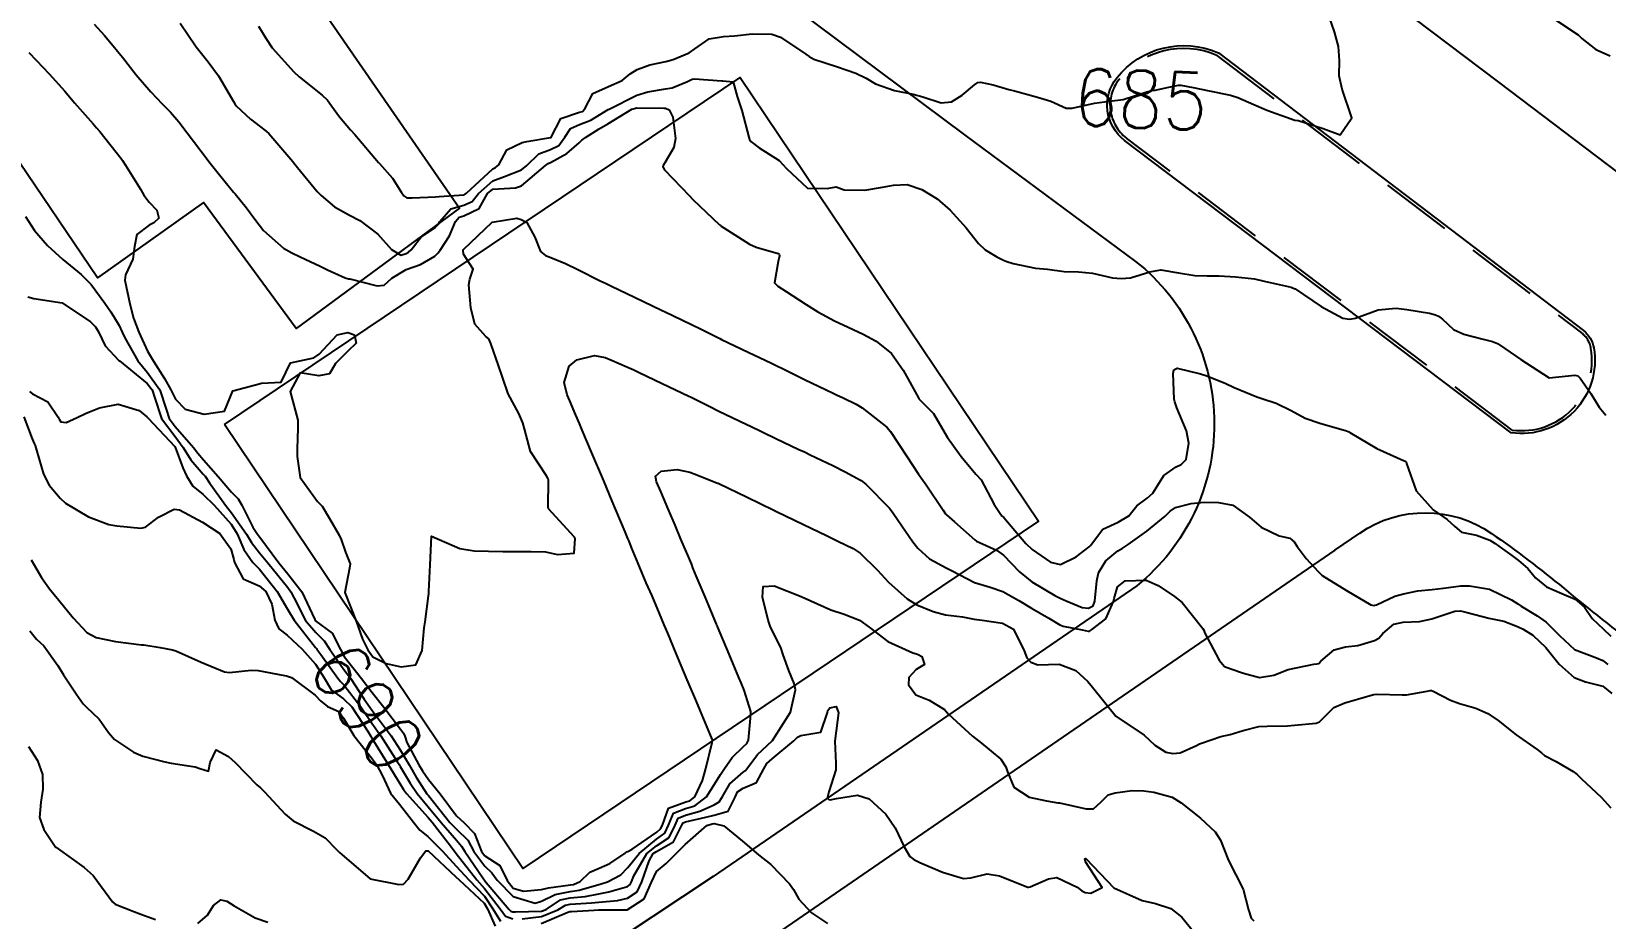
# Model space of a CAD drawing. Header units: metres. Extents: x 298520 to 308411, y 7433745 to 7450750.
# Drawn here: x 300823.2 to 300933.3, y 7443950.3 to 7444012.3 of the extents above; entities that cross this region are included whole.
import ezdxf
from ezdxf.enums import TextEntityAlignment as Align

# ---------------------------------------------------------------- set-up
doc = ezdxf.new("R2010")
doc.units = ezdxf.units.M
doc.header["$LTSCALE"] = 10
doc.linetypes.add('DASHED', pattern=[0.75, 0.5, -0.25])
for name, color, linetype in [('Canteiro', 45, 'DASHED'), ('Cotas', 45, 'Continuous'), ('Curvas de Nivel 1m', 11, 'Continuous'), ('Curvas de Nivel 5m', 15, 'Continuous'), ('Edificações', 30, 'Continuous'), ('Vias Primárias', 230, 'Continuous')]:
    doc.layers.add(name, color=color, linetype=linetype)
doc.styles.add('Style-STANDARD', font='STANDARD.shx')

msp = doc.modelspace()

# ---------------------------------------------------------------- linework, layer by layer
at = {"layer": 'Canteiro'}
msp.add_lwpolyline([(300906.11, 7444010.67), (300931.61, 7443991.27, -0.189796), (300932.27, 7443990.18, -0.506325), (300926.77, 7443984.48), (300899.8, 7444004.89, -0.421536), (300899.28, 7444008.98, -0.34027)], format="xyb", close=True, dxfattribs=at)
at = {"layer": 'Curvas de Nivel 1m', "flags": 128}
for points, elevation in [([(300827.63, 7444012.86), (300828.35, 7444012.07), (300828.95, 7444011.33), (300829.25, 7444010.97), (300829.61, 7444010.54), (300830.56, 7444009.31), (300831.58, 7444008.12), (300832.39, 7444007.29), (300832.97, 7444006.69), (300833.55, 7444006.02), (300834.14, 7444005.26), (300835.52, 7444003.41), (300835.64, 7444003.25), (300836.3, 7444002.44), (300837.28, 7444001.23), (300837.37, 7444001.11), (300837.49, 7444000.98), (300838.28, 7444000.02), (300838.86, 7443999.21), (300839.46, 7443998.42), (300840.86, 7443997.19), (300841.44, 7443996.86), (300842.03, 7443996.58), (300843.43, 7443995.93), (300843.95, 7443995.68), (300845.17, 7443995.13), (300845.42, 7443995.06), (300845.51, 7443995.05), (300847.41, 7443994.56), (300847.91, 7443994.61), (300848.43, 7443995.09), (300849.43, 7443995.7), (300850.45, 7443996.06), (300851.44, 7443996.63), (300851.66, 7443996.84), (300851.82, 7443997.06), (300852.46, 7443998.05), (300852.9, 7443999.05), (300853.15, 7443999.36), (300853.47, 7443999.46), (300854.54, 7443999.96), (300855.13, 7444001.02), (300855.5, 7444001.31), (300857.08, 7444001.42), (300857.5, 7444001.54), (300859.17, 7444002.97), (300859.36, 7444003.11), (300859.52, 7444003.19), (300860.67, 7444003.8), (300861.54, 7444004.56), (300861.73, 7444004.75), (300861.97, 7444004.94), (300862.93, 7444005.54), (300863.55, 7444005.89), (300865.21, 7444006.9), (300865.56, 7444007.01), (300867.45, 7444006.99), (300867.56, 7444006.98), (300867.82, 7444006.87), (300868.08, 7444006.34), (300868.26, 7444004.86), (300868.16, 7444004.23), (300867.52, 7444003.15), (300867.41, 7444002.98), (300867.39, 7444002.87), (300867.51, 7444002.66), (300869.24, 7444000.85), (300869.49, 7444000.6), (300871.35, 7443998.82), (300871.41, 7443998.77), (300871.46, 7443998.73), (300871.66, 7443998.62), (300873.45, 7443997.47), (300873.91, 7443997.26), (300875.44, 7443996.81), (300875.51, 7443996.77), (300875.55, 7443996.66), (300875.44, 7443996.26), (300875.19, 7443994.77), (300875.42, 7443994.53), (300876.01, 7443994.16), (300877.4, 7443993.26), (300878.21, 7443992.74), (300879.39, 7443992.12), (300880.34, 7443991.67), (300881.38, 7443991.17), (300882.3, 7443990.69), (300883.36, 7443989.84), (300884.19, 7443988.67), (300885.25, 7443986.73), (300885.29, 7443986.66), (300885.32, 7443986.62), (300886.3, 7443985.63), (300886.89, 7443984.64), (300887.29, 7443983.95), (300888.25, 7443982.62), (300889.26, 7443981.4), (300889.64, 7443980.99), (300889.86, 7443980.6), (300890.55, 7443979.27), (300891.01, 7443978.58), (300891.11, 7443978.47), (300891.22, 7443978.36), (300892.77, 7443976.56), (300893.2, 7443976.13), (300894.49, 7443975.25), (300895.19, 7443975.09), (300896.29, 7443975.62), (300897.2, 7443976.31), (300897.29, 7443976.42), (300897.35, 7443976.51), (300898.15, 7443977.56), (300899.22, 7443978.03), (300899.96, 7443978.48), (300900.53, 7443979.18), (300901.24, 7443979.72), (300901.63, 7443980.07), (300901.88, 7443980.45), (300902.4, 7443981.31), (300903.27, 7443981.9), (300903.63, 7443982.08), (300903.98, 7443982.43), (300904.16, 7443983.56), (300903.99, 7443984.43), (300903.32, 7443986.04), (300903.17, 7443986.44), (300903.13, 7443986.63), (300903.06, 7443988.44), (300903.11, 7443988.68), (300903.35, 7443988.81), (300904.98, 7443988.42), (300905.34, 7443988.3), (300906.7, 7443987.76), (300907.33, 7443987.45), (300908.91, 7443986.79), (300909.33, 7443986.66), (300910.26, 7443986.36), (300911.32, 7443985.84), (300912.29, 7443985.31), (300913.31, 7443984.97), (300915.17, 7443984.43), (300915.3, 7443984.38), (300915.35, 7443984.35), (300915.42, 7443984.3), (300917.29, 7443983.19), (300919.17, 7443982.35), (300919.27, 7443982.31), (300919.35, 7443982.25), (300919.38, 7443982.14), (300920.06, 7443980.24), (300921.23, 7443978.91), (300922.21, 7443978.22), (300922.75, 7443977.73), (300923.21, 7443977.34), (300924.27, 7443977.13), (300925.21, 7443976.79), (300925.57, 7443976.54), (300926.08, 7443976.17), (300926.75, 7443975.71), (300927.2, 7443975.37), (300927.85, 7443974.81), (300928.4, 7443974.14), (300929.17, 7443973.52), (300930.23, 7443973.06), (300931.16, 7443972.66), (300931.81, 7443972.1), (300932.36, 7443971.3), (300933.14, 7443970.55), (300933.67, 7443970.07)], 687), ([(300833.63, 7444012.93), (300834.75, 7444011.26), (300835.6, 7444010.21), (300836.32, 7444009.24), (300837.36, 7444007.44), (300837.48, 7444007.23), (300837.56, 7444007.14), (300838.56, 7444006.22), (300839.55, 7444005.45), (300839.83, 7444005.2), (300841.51, 7444003.25), (300841.57, 7444003.18), (300841.85, 7444002.84), (300843.22, 7444001.16), (300843.49, 7444000.87), (300844.43, 7444000.09), (300845.48, 7443999.49), (300846.19, 7443999.12), (300847.46, 7443998.17), (300848.41, 7443997.1), (300849.07, 7443996.71), (300849.44, 7443996.83), (300849.61, 7443996.91), (300849.79, 7443997.08), (300850.51, 7443998.02), (300851.47, 7443998.64), (300851.68, 7443998.85), (300851.79, 7443999.06), (300852.57, 7443999.95), (300853.48, 7444000.21), (300854.06, 7444000.46), (300854.49, 7444001.02), (300855.5, 7444001.9), (300856.31, 7444002.2), (300857.51, 7444002.67), (300857.87, 7444002.98), (300858.71, 7444003.78), (300859.53, 7444004.1), (300860.11, 7444004.38), (300860.54, 7444004.95), (300860.94, 7444005.56), (300861.55, 7444005.84), (300862.34, 7444006.15), (300863.56, 7444006.88), (300863.63, 7444006.92), (300865.57, 7444007.89), (300866.34, 7444008.12), (300867.58, 7444008.32), (300868.04, 7444008.41), (300869.1, 7444008.85), (300869.43, 7444009), (300869.59, 7444009.02), (300871.51, 7444008.89), (300871.58, 7444008.89), (300872.29, 7444008.81), (300872.59, 7444007.8), (300872.91, 7444006.81), (300873.4, 7444004.95), (300873.45, 7444004.8), (300873.54, 7444004.66), (300874.12, 7444004.21), (300875.52, 7444003.32), (300876.04, 7444002.76), (300877.5, 7444001.38), (300878.87, 7444001.36), (300879.5, 7444001.48), (300880.06, 7444001.28), (300881.5, 7444001.24), (300882.74, 7444001.45), (300883.5, 7444001.59), (300884.47, 7444001.64), (300885.5, 7444001.3), (300886.57, 7444000.64), (300887.48, 7443999.86), (300888.58, 7443998.62), (300889.45, 7443997.53), (300889.92, 7443997.08), (300890.73, 7443996.59), (300891.21, 7443996.35), (300891.44, 7443996.27), (300891.88, 7443996.13), (300893.44, 7443995.8), (300894.27, 7443995.72), (300895.43, 7443995.57), (300896.45, 7443995.54), (300897.43, 7443995.44), (300898.81, 7443995.11), (300899.43, 7443995.08), (300900.07, 7443995.12), (300901.43, 7443995.55), (300902.21, 7443995.68), (300903.43, 7443995.48), (300904.58, 7443995.28), (300905.43, 7443995.26), (300906.28, 7443995.26), (300907.43, 7443995.2), (300908.75, 7443995.05), (300909.42, 7443994.89), (300911.3, 7443994.46), (300911.41, 7443994.43), (300911.59, 7443994.34), (300913.4, 7443993.12), (300914.93, 7443992.3), (300915.39, 7443992.23), (300915.8, 7443992.29), (300917.4, 7443992.89), (300918.66, 7443993), (300919.4, 7443992.91), (300920.98, 7443992.65), (300921.4, 7443992.54), (300921.61, 7443992.44), (300921.88, 7443992.22), (300922.67, 7443991.5), (300923.38, 7443991.17), (300924.73, 7443990.83), (300925.38, 7443990.68), (300925.73, 7443990.53), (300926.26, 7443990.17), (300927.36, 7443989.42), (300929.34, 7443988.13), (300931.14, 7443988.32), (300931.35, 7443988.27), (300931.52, 7443988.11), (300932.26, 7443987.03), (300932.84, 7443986.09), (300933.31, 7443985.53)], 686), ([(300823.07, 7444010.86), (300823.6, 7444010.32), (300824.49, 7444009.38), (300825.57, 7444008.16), (300826.26, 7444007.36), (300827.55, 7444005.89), (300827.8, 7444005.6), (300828.02, 7444005.34), (300829.52, 7444003.47), (300829.62, 7444003.32), (300829.82, 7444003), (300830.86, 7444001.31), (300831.09, 7444000.9), (300831.48, 7444000.4), (300832.02, 7443999.84), (300832.14, 7443999.29), (300831.8, 7443998.96), (300831.47, 7443998.81), (300830.62, 7443998.14), (300830.45, 7443997.31), (300830.32, 7443996.42), (300829.82, 7443995.32), (300829.78, 7443994.95), (300830.12, 7443993.31), (300830.38, 7443992.31), (300830.74, 7443991.31), (300831.36, 7443989.99), (300831.77, 7443989.3), (300832.55, 7443988.08), (300832.98, 7443987.28), (300833.32, 7443986.63), (300833.98, 7443985.94), (300835.31, 7443985.59), (300836.73, 7443985.81), (300837.32, 7443987.23), (300838.91, 7443987.63), (300839.33, 7443987.75), (300840.69, 7443987.83), (300841.35, 7443989.18), (300842.99, 7443989.53), (300843.36, 7443989.78), (300844.62, 7443991.14), (300845.37, 7443991.29), (300845.82, 7443991.13), (300845.94, 7443990.55), (300845.36, 7443989.99), (300844.51, 7443989.14), (300844.08, 7443988.41), (300843.34, 7443988.26), (300842.04, 7443988.47), (300841.32, 7443987.18), (300841.86, 7443985.17), (300841.87, 7443984.6), (300841.81, 7443983.17), (300841.81, 7443982.63), (300842.04, 7443981.17), (300843.24, 7443979.48), (300843.41, 7443979.33), (300843.56, 7443979.16), (300844.07, 7443978.3), (300844.76, 7443977.14), (300844.89, 7443976.83), (300845.19, 7443975.94), (300845.52, 7443975.13), (300845.49, 7443974.82), (300845.15, 7443973.13), (300845.94, 7443971.12), (300846.39, 7443969.85), (300846.76, 7443969.11), (300847.11, 7443968.62), (300848.05, 7443968.15), (300849.1, 7443967.93), (300850.11, 7443968.07), (300850.55, 7443969.07), (300850.71, 7443970.65), (300850.77, 7443971.07), (300850.99, 7443972.9), (300851.02, 7443973.06), (300851.03, 7443973.19), (300851.12, 7443975.06), (300851.2, 7443977.06), (300853.19, 7443976.21), (300854.19, 7443976.03), (300855.19, 7443976.01), (300856.19, 7443976), (300857.19, 7443975.99), (300858.19, 7443975.98), (300859.19, 7443975.97), (300860.02, 7443975.79), (300861.19, 7443975.88), (300861.25, 7443976.89), (300861.24, 7443976.94), (300861.2, 7443977), (300859.39, 7443978.97), (300859.36, 7443979.09), (300859.39, 7443980.97), (300859.37, 7443981.08), (300859.26, 7443981.29), (300858.13, 7443982.98), (300857.72, 7443984.56), (300857.6, 7443984.99), (300857.31, 7443985.63), (300856.57, 7443987), (300856.18, 7443988.17), (300855.9, 7443989), (300855.37, 7443990.53), (300855.22, 7443990.86), (300855.02, 7443991.02), (300854.24, 7443991.89), (300853.96, 7443993.03), (300853.83, 7443994.62), (300853.9, 7443995.03), (300854.13, 7443995.73), (300853.44, 7443996.78), (300853.42, 7443997.04), (300853.42, 7443997.06), (300853.44, 7443997.1), (300855.46, 7443999.01), (300857.18, 7443999.28), (300857.47, 7443999.2), (300857.87, 7443998.98), (300858.44, 7443997.96), (300858.82, 7443996.97), (300859.17, 7443996.69), (300859.44, 7443996.59), (300860.59, 7443996.11), (300861.43, 7443995.7), (300863.01, 7443994.92), (300863.42, 7443994.72), (300863.79, 7443994.54), (300865.41, 7443993.76), (300867.28, 7443992.87), (300867.39, 7443992.82), (300867.49, 7443992.77), (300869.38, 7443991.86), (300870.06, 7443991.52), (300871.37, 7443990.87), (300871.48, 7443990.82), (300873.36, 7443989.93), (300874.97, 7443989.15), (300875.35, 7443988.97), (300875.76, 7443988.77), (300877.34, 7443988), (300878.75, 7443987.31), (300879.33, 7443987.03), (300879.53, 7443986.94), (300879.99, 7443986.72), (300880.9, 7443986.29), (300881.32, 7443986.03), (300883.04, 7443984.68), (300883.3, 7443984.38), (300884.41, 7443982.67), (300885.26, 7443981.4), (300885.57, 7443980.97), (300885.8, 7443980.65), (300886.99, 7443978.87), (300887.15, 7443978.63), (300887.18, 7443978.59), (300887.22, 7443978.55), (300887.78, 7443978.06), (300889.2, 7443976.8), (300889.31, 7443976.72), (300889.52, 7443976.61), (300890.7, 7443976.09), (300891.19, 7443975.74), (300892.33, 7443974.57), (300893.17, 7443973.86), (300894.79, 7443972.91), (300895.16, 7443972.73), (300895.59, 7443972.53), (300896.71, 7443972.08), (300897.15, 7443972.03), (300897.47, 7443972.19), (300897.59, 7443972.51), (300897.73, 7443973.95), (300897.85, 7443974.5), (300898.35, 7443975.34), (300899.2, 7443976.03), (300899.49, 7443976.19), (300899.91, 7443976.48), (300901.21, 7443977.41), (300902.5, 7443978.45), (300902.86, 7443978.81), (300903.23, 7443979.07), (300904.33, 7443979.34), (300905.24, 7443979.43), (300906.23, 7443979.42), (300907.24, 7443979.24), (300908.41, 7443978.38), (300909.22, 7443977.69), (300910.48, 7443977.09), (300911.21, 7443976.91), (300911.52, 7443976.66), (300911.73, 7443976.34), (300912.37, 7443975.51), (300913.19, 7443974.58), (300913.49, 7443974.32), (300915.17, 7443973.27), (300916.88, 7443972.27), (300917.09, 7443972.21), (300917.15, 7443972.23), (300917.18, 7443972.24), (300917.27, 7443972.27), (300918.55, 7443972.87), (300919.16, 7443973.04), (300920.17, 7443973.24), (300921.17, 7443973.33), (300921.97, 7443973.42), (300923.17, 7443973.58), (300923.78, 7443973.59), (300925.17, 7443973.35), (300926.72, 7443972.6), (300927.16, 7443972.32), (300927.4, 7443972.16), (300928.51, 7443971.5), (300929.14, 7443971.06), (300930.06, 7443970.12), (300931.12, 7443969.15), (300932.65, 7443968.55), (300933.11, 7443968.38), (300933.46, 7443968.08)], 688), ([(300822.83, 7443999.4), (300823.46, 7443998.42), (300824.37, 7443997.38), (300825.43, 7443996.4), (300826.71, 7443995.36), (300827.41, 7443994.65), (300828.38, 7443993.34), (300828.8, 7443992.74), (300829.38, 7443991.79), (300829.59, 7443991.32), (300829.76, 7443990.93), (300830.68, 7443989.31), (300831.34, 7443988.53), (300832.23, 7443987.29), (300832.66, 7443985.94), (300832.88, 7443985.28), (300833.29, 7443984.73), (300834.57, 7443983.26), (300834.87, 7443982.86), (300835.26, 7443982.39), (300836.29, 7443981.24), (300837.24, 7443980.13), (300837.69, 7443979.68), (300837.96, 7443979.22), (300838.73, 7443977.69), (300839.05, 7443977.2), (300839.11, 7443977.11), (300839.2, 7443976.98), (300840.54, 7443975.19), (300841.17, 7443974.42), (300842.14, 7443973.17), (300843.05, 7443971.24), (300843.09, 7443971.16), (300843.13, 7443971.12), (300844.26, 7443970.28), (300844.84, 7443969.13), (300845.11, 7443968.66), (300846.32, 7443967.12), (300847.07, 7443966.14), (300847.88, 7443965.1), (300849.05, 7443963.57), (300849.26, 7443963.3), (300849.34, 7443963.09), (300849.49, 7443962.63), (300850.33, 7443961.07), (300850.59, 7443960.65), (300851, 7443960.06), (300851.82, 7443959.05), (300852.97, 7443957.52), (300853.5, 7443957.03), (300854.21, 7443956.27), (300854.7, 7443955.02), (300854.94, 7443954.71), (300855.98, 7443954.05), (300856.5, 7443953), (300856.92, 7443952.46), (300857.64, 7443952.25), (300858.91, 7443952.37), (300859.4, 7443952.48), (300860.92, 7443952.68), (300861.15, 7443952.71), (300861.61, 7443952.93), (300862.27, 7443953.58), (300862.93, 7443953.86), (300863.68, 7443954.17), (300864.75, 7443954.9), (300864.85, 7443954.99), (300864.94, 7443955.02), (300865.23, 7443955.18), (300866.96, 7443956.38), (300867.23, 7443956.6), (300867.35, 7443956.87), (300867.79, 7443958.05), (300868.99, 7443958.48), (300869.28, 7443958.55), (300869.62, 7443958.84), (300870.16, 7443959.99), (300870.38, 7443960.83), (300870.84, 7443962.63), (300870.85, 7443962.82), (300870.71, 7443963.15), (300870.02, 7443964.84), (300869.74, 7443965.51), (300869.16, 7443966.85), (300869.09, 7443967.02), (300868.32, 7443968.86), (300867.73, 7443970.27), (300867.47, 7443970.87), (300867.14, 7443971.65), (300866.63, 7443972.88), (300866.23, 7443973.81), (300865.78, 7443974.88), (300865.2, 7443976.28), (300865.02, 7443976.71), (300864.94, 7443976.89), (300864.74, 7443977.37), (300864.09, 7443978.91), (300863.84, 7443979.51), (300863.25, 7443980.92), (300862.39, 7443982.93), (300861.75, 7443984.48), (300861.56, 7443984.94), (300861.31, 7443985.53), (300860.88, 7443986.51), (300860.7, 7443986.95), (300860.48, 7443987.81), (300860.84, 7443988.95), (300861.36, 7443989.38), (300862.6, 7443989.68), (300863.36, 7443989.54), (300863.8, 7443989.36), (300864.86, 7443988.9), (300865.35, 7443988.68), (300865.72, 7443988.51), (300867.33, 7443987.74), (300869.21, 7443986.85), (300869.32, 7443986.8), (300870.63, 7443986.15), (300871.31, 7443985.81), (300873.21, 7443984.9), (300873.3, 7443984.85), (300873.34, 7443984.83), (300873.41, 7443984.8), (300875.29, 7443983.9), (300876.9, 7443983.13), (300877.28, 7443982.95), (300877.69, 7443982.75), (300879.27, 7443981.99), (300880.12, 7443981.57), (300881.26, 7443980.95), (300881.58, 7443980.7), (300883.23, 7443979.01), (300883.49, 7443978.68), (300884.09, 7443977.79), (300884.87, 7443976.66), (300885.2, 7443976.22), (300886.02, 7443975.48), (300887.19, 7443974.85), (300887.6, 7443974.63), (300889.17, 7443973.82), (300890.26, 7443973.5), (300891.16, 7443973.2), (300892.27, 7443972.57), (300893.15, 7443972.04), (300894.36, 7443971.32), (300895.14, 7443970.87), (300895.38, 7443970.78), (300896.69, 7443970.52), (300897.13, 7443970.43), (300897.21, 7443970.43), (300897.35, 7443970.51), (300898.35, 7443971.29), (300898.9, 7443972.49), (300898.94, 7443972.7), (300899.17, 7443973.51), (300899.71, 7443973.95), (300901.18, 7443973.99), (300902.01, 7443973.61), (300903.16, 7443972.84), (300903.68, 7443972.43), (300905.13, 7443970.61), (300905.2, 7443970.49), (300905.22, 7443970.42), (300905.27, 7443970.28), (300906.27, 7443968.4), (300906.65, 7443967.95), (300907.1, 7443967.79), (300907.98, 7443967.49), (300909.09, 7443967.18), (300910.1, 7443967.35), (300911.1, 7443967.75), (300912.89, 7443968.11), (300913.1, 7443968.13), (300913.25, 7443968.17), (300913.38, 7443968.32), (300914.32, 7443969.11), (300915.12, 7443969.32), (300915.98, 7443969.43), (300917.13, 7443969.77), (300917.45, 7443969.94), (300917.71, 7443970.26), (300918.49, 7443970.91), (300919.14, 7443971.05), (300920.28, 7443971.1), (300921.14, 7443971.29), (300922.75, 7443971.81), (300923.15, 7443971.85), (300923.62, 7443971.73), (300925.14, 7443971.33), (300926.19, 7443971.12), (300927.14, 7443970.75), (300927.53, 7443970.55), (300928.21, 7443970.14), (300929.12, 7443969.27), (300930.05, 7443968.12), (300931.09, 7443967.19), (300931.89, 7443966.89), (300933.09, 7443966.57), (300933.73, 7443966.07)], 689), ([(300823.1, 7443987.17), (300823.32, 7443987.01), (300824.39, 7443986.46), (300825.12, 7443985.37), (300825.17, 7443985.24), (300825.3, 7443985.05), (300825.66, 7443985), (300826.45, 7443985.36), (300827.03, 7443985.63), (300827.31, 7443985.75), (300828.01, 7443986.04), (300829.31, 7443986.28), (300830.78, 7443985.84), (300831.3, 7443985.41), (300831.41, 7443985.3), (300833.27, 7443983.33), (300833.3, 7443983.28), (300833.82, 7443981.84), (300834.08, 7443981.27), (300834.53, 7443980.55), (300835.24, 7443979.98), (300836.02, 7443979.24), (300837.21, 7443977.9), (300837.63, 7443977.22), (300838.1, 7443976.12), (300838.72, 7443975.21), (300838.95, 7443974.98), (300839.18, 7443974.76), (300840.43, 7443973.19), (300841.14, 7443971.95), (300841.61, 7443971.18), (300843.11, 7443969.27), (300843.16, 7443969.21), (300843.2, 7443969.16), (300843.48, 7443968.78), (300844.67, 7443967.14), (300844.85, 7443966.91), (300845.08, 7443966.66), (300846.26, 7443965.12), (300847.05, 7443963.98), (300847.66, 7443963.1), (300848.81, 7443961.3), (300848.94, 7443961.09), (300849.01, 7443960.96), (300849.71, 7443959.79), (300850.21, 7443959.07), (300850.98, 7443958.14), (300851.88, 7443957.05), (300852.95, 7443955.81), (300853.31, 7443955.39), (300853.54, 7443955.03), (300854.85, 7443953.1), (300854.91, 7443953.02), (300854.92, 7443953), (300856.62, 7443950.99), (300856.75, 7443950.85), (300856.89, 7443950.8), (300857.08, 7443950.8), (300858.89, 7443950.84), (300859.23, 7443950.97), (300860.23, 7443951.63), (300860.91, 7443951.78), (300861.95, 7443951.88), (300862.91, 7443952.06), (300863.62, 7443952.21), (300864.92, 7443952.58), (300865.11, 7443952.71), (300865.2, 7443952.9), (300865.35, 7443953.31), (300866.26, 7443954.88), (300866.95, 7443955.42), (300867.82, 7443955.99), (300868.24, 7443956.86), (300868.46, 7443957.36), (300868.97, 7443957.57), (300869.98, 7443957.83), (300870.98, 7443958.29), (300871.32, 7443958.48), (300871.53, 7443958.81), (300872.06, 7443959.75), (300873.01, 7443960.56), (300873.15, 7443960.66), (300873.25, 7443960.8), (300874, 7443961.81), (300875.03, 7443962.76), (300875.06, 7443962.78), (300875.83, 7443963.99), (300876.31, 7443964.76), (300876.65, 7443966.32), (300876.57, 7443966.76), (300876.19, 7443967.67), (300875.8, 7443968.77), (300875.63, 7443969.28), (300875.13, 7443970.27), (300874.88, 7443970.78), (300874.74, 7443971.18), (300874.35, 7443972.79), (300874.4, 7443973.55), (300875.16, 7443973.58), (300877.06, 7443972.84), (300877.15, 7443972.8), (300877.26, 7443972.75), (300879.14, 7443971.91), (300880.05, 7443971.62), (300881.14, 7443971.2), (300881.8, 7443970.69), (300883.12, 7443969.7), (300884.87, 7443968.91), (300885.11, 7443968.83), (300885.24, 7443968.78), (300885.5, 7443968.65), (300885.67, 7443968.08), (300885.1, 7443967.74), (300884.58, 7443967.18), (300884.57, 7443966.67), (300885.08, 7443965.97), (300886.01, 7443965.59), (300887.07, 7443964.95), (300887.36, 7443964.63), (300889.04, 7443963.08), (300889.67, 7443962.6), (300891.02, 7443961.47), (300891.37, 7443960.94), (300891.49, 7443960.58), (300891.93, 7443959.51), (300893, 7443958.82), (300894.2, 7443958.55), (300894.99, 7443958.43), (300895.12, 7443958.41), (300896.99, 7443958), (300897.5, 7443957.99), (300898.03, 7443958.5), (300898.51, 7443958.98), (300899, 7443959.12), (300900.2, 7443959.28), (300901, 7443959.26), (300901.71, 7443959.17), (300903, 7443958.81), (300903.61, 7443958.43), (300904.98, 7443957.36), (300905.99, 7443956.4), (300906.37, 7443955.81), (300906.94, 7443954.39), (300907.96, 7443952.38), (300908.34, 7443950.94), (300908.52, 7443950.37), (300908.7, 7443950.18)], 691), ([(300822.7, 7443985.41), (300823.29, 7443983.86), (300823.43, 7443983.54), (300823.5, 7443983.4), (300823.6, 7443983.07), (300824.09, 7443981.39), (300824.49, 7443980.63), (300825.24, 7443979.71), (300825.63, 7443979.37), (300827.22, 7443978.41), (300828.66, 7443977.88), (300829.21, 7443977.79), (300830.9, 7443977.61), (300831.21, 7443977.7), (300832.13, 7443978.39), (300833.23, 7443978.96), (300833.59, 7443978.91), (300835.21, 7443978.04), (300836.41, 7443977.24), (300837.19, 7443976.18), (300837.4, 7443975.44), (300837.44, 7443975.23), (300838.04, 7443974.09), (300839.17, 7443973.58), (300839.62, 7443973.2), (300840.04, 7443972.31), (300840.26, 7443971.19), (300840.53, 7443970.59), (300841.12, 7443970.14), (300842.16, 7443969.17), (300843.1, 7443968.11), (300843.71, 7443967.15), (300844.23, 7443966.3), (300845.07, 7443965.69), (300845.64, 7443965.12), (300846.78, 7443963.38), (300846.94, 7443963.11), (300847.04, 7443962.95), (300848.17, 7443961.1), (300849, 7443959.78), (300849.26, 7443959.35), (300849.46, 7443959.08), (300850.97, 7443957.4), (300851.26, 7443957.06), (300852.37, 7443955.63), (300852.82, 7443955.04), (300852.94, 7443954.88), (300854.39, 7443953.03), (300854.91, 7443952.43), (300856.01, 7443951), (300856.39, 7443950.49), (300856.89, 7443950.32)], 692), ([(300823.23, 7443975.4), (300823.95, 7443974.17), (300824.51, 7443973.38), (300825.15, 7443972.58), (300826.15, 7443971.36), (300827.12, 7443970.32), (300827.76, 7443969.98), (300829.12, 7443969.71), (300830.94, 7443969.47), (300831.11, 7443969.46), (300832.24, 7443969.29), (300833.11, 7443969.12), (300833.34, 7443969.04), (300835.1, 7443968.25), (300836.75, 7443967.58), (300837.09, 7443967.52), (300838.61, 7443967.69), (300839.09, 7443967.66), (300840.94, 7443967.33), (300841.08, 7443967.3), (300841.42, 7443967.18), (300843.07, 7443965.95), (300843.46, 7443965.55), (300843.95, 7443965.15), (300844.74, 7443964.81), (300845.05, 7443964.34), (300845.77, 7443963.12), (300847.02, 7443961.56), (300847.36, 7443961.11), (300847.79, 7443960.32), (300848.34, 7443959.1), (300848.98, 7443958.32), (300849.95, 7443957.08), (300850.39, 7443956.5), (300850.95, 7443956.06), (300851.99, 7443955.05), (300852.93, 7443953.99), (300853.81, 7443953.03), (300854.91, 7443951.9), (300855.51, 7443951.01), (300856.03, 7443950.15)], 693), ([(300823.12, 7443970.44), (300823.59, 7443969.87), (300824.1, 7443969.39), (300825.09, 7443968.01), (300825.49, 7443967.37), (300826.38, 7443966.04), (300826.86, 7443965.35), (300827.06, 7443965.13), (300827.97, 7443964.26), (300828.63, 7443963.33), (300829.04, 7443962.85), (300830.37, 7443961.96), (300831.02, 7443961.69), (300832.57, 7443961.28), (300833.01, 7443961.2), (300834.7, 7443960.94), (300835.01, 7443960.83), (300835.62, 7443960.63), (300835.74, 7443961.24), (300836.15, 7443962.12), (300837.02, 7443961.66), (300837.48, 7443961.23), (300839, 7443959.67), (300839.25, 7443959.46), (300839.54, 7443959.2), (300840.97, 7443957.63), (300841.54, 7443957.17), (300842.96, 7443956.45), (300843.78, 7443955.97), (300844.6, 7443955.14), (300844.77, 7443954.96), (300844.94, 7443954.82), (300846.92, 7443953.11), (300848.92, 7443952.71), (300849.26, 7443952.74), (300849.58, 7443953.08), (300850.44, 7443954.57), (300850.82, 7443955.06), (300850.94, 7443955.07), (300850.97, 7443955.06), (300852.92, 7443953.25), (300853.14, 7443953.04), (300854.9, 7443951.4), (300855.13, 7443951.02), (300855.66, 7443949.79)], 694), ([(300857.56, 7443950.31), (300858.89, 7443950.47), (300860.04, 7443950.95), (300860.58, 7443951.27), (300860.9, 7443951.34), (300862.4, 7443951.43), (300862.9, 7443951.47), (300864.21, 7443951.6), (300864.91, 7443951.75), (300865.59, 7443952.21), (300865.92, 7443952.89), (300866.42, 7443954.36), (300866.71, 7443954.87), (300866.94, 7443955.03), (300868.12, 7443955.69), (300868.72, 7443956.85), (300868.8, 7443957.02), (300868.97, 7443957.1), (300870.38, 7443957.42), (300870.97, 7443957.55), (300871.95, 7443957.84), (300872.43, 7443958.81), (300872.61, 7443959.19), (300873, 7443959.44), (300873.94, 7443959.85), (300874.44, 7443960.79), (300874.65, 7443961.16), (300875.02, 7443961.5), (300876.54, 7443962.76), (300876.79, 7443963), (300877.04, 7443963.12), (300878.42, 7443963.36), (300878.89, 7443964.73), (300878.92, 7443964.88), (300879.07, 7443965.06), (300879.51, 7443965.16), (300879.67, 7443964.72), (300879.59, 7443964.18), (300879.41, 7443962.72), (300879.49, 7443961.19), (300879.47, 7443960.72), (300879, 7443959.2), (300878.9, 7443958.82), (300878.93, 7443958.73), (300878.99, 7443958.66), (300879.09, 7443958.63), (300879.52, 7443958.72), (300881, 7443958.95), (300881.82, 7443958.69), (300882.98, 7443957.64), (300883.62, 7443956.67), (300884.26, 7443955.35), (300884.66, 7443954.66), (300884.94, 7443954.45), (300885.35, 7443954.24), (300886.93, 7443953.57), (300888.4, 7443953.14), (300888.92, 7443953.17), (300890.07, 7443953.45), (300890.92, 7443953.32), (300892.82, 7443952.56), (300892.88, 7443952.53), (300892.91, 7443952.52), (300892.95, 7443952.52), (300893.07, 7443952.56), (300894.35, 7443953.12), (300894.92, 7443953.21), (300896.35, 7443952.52), (300896.67, 7443952.28), (300896.91, 7443952.15), (300897.3, 7443952.11), (300898.09, 7443952.5), (300896.94, 7443954.29), (300896.88, 7443954.51), (300896.94, 7443954.53), (300896.99, 7443954.51), (300898.91, 7443952.49), (300900.9, 7443951.6), (300901.82, 7443951.38), (300902.9, 7443951.04), (300903.66, 7443950.43), (300904.88, 7443948.93)], 692), ([(300858.88, 7443949.99), (300860.74, 7443950.79), (300860.89, 7443950.83), (300861.01, 7443950.82), (300862.58, 7443950.92), (300862.88, 7443950.94), (300862.89, 7443950.93), (300864.86, 7443950.94), (300864.89, 7443950.94), (300866.08, 7443951.7), (300866.6, 7443952.87), (300866.93, 7443953.61), (300867.62, 7443954.18), (300868.29, 7443954.86), (300868.62, 7443955.18), (300868.95, 7443955.52), (300870.47, 7443956.83), (300870.84, 7443956.95), (300870.97, 7443956.97), (300871.64, 7443956.81), (300872.95, 7443955.75), (300874.08, 7443954.79), (300874.93, 7443954.1), (300876.25, 7443952.76), (300876.51, 7443952.36), (300876.9, 7443951.68), (300877.78, 7443950.74), (300878.89, 7443949.98)], 693)]:
    msp.add_lwpolyline(points, dxfattribs=dict(at, elevation=elevation))
at = {"layer": 'Curvas de Nivel 5m', "flags": 128}
for points, elevation in [([(300839.12, 7444012.7), (300839.62, 7444011.87), (300840.08, 7444011.2), (300841.59, 7444009.51), (300841.95, 7444009.18), (300843.57, 7444007.88), (300843.94, 7444007.53), (300844.22, 7444007.15), (300844.79, 7444006.38), (300845.55, 7444005.47), (300845.84, 7444005.13), (300847.51, 7444003.17), (300847.58, 7444003.11), (300848.48, 7444002.08), (300849.12, 7444001.09), (300849.27, 7444000.86), (300849.49, 7444000.72), (300849.86, 7444000.71), (300851.49, 7444000.77), (300851.75, 7444000.8), (300853.49, 7444000.93), (300853.57, 7444000.96), (300853.65, 7444001.04), (300855.51, 7444002.73), (300855.68, 7444002.84), (300855.93, 7444003.01), (300856.47, 7444004.06), (300857.54, 7444004.57), (300857.87, 7444004.65), (300859.54, 7444004.93), (300859.57, 7444004.94), (300859.58, 7444004.96), (300860.25, 7444006.25), (300861.56, 7444006.69), (300861.76, 7444006.74), (300861.94, 7444006.94), (300862.5, 7444008), (300863.58, 7444008.5), (300864.55, 7444008.91), (300865.1, 7444009.39), (300865.59, 7444009.69), (300866.47, 7444010.01), (300867.6, 7444010.25), (300868.1, 7444010.37), (300869.22, 7444010.85), (300869.62, 7444011.12), (300870.62, 7444011.83), (300871.62, 7444011.99), (300872.4, 7444012.04), (300873.63, 7444012.17), (300875.01, 7444012.16), (300875.62, 7444011.95), (300877.38, 7444010.75), (300877.61, 7444010.59), (300877.95, 7444010.41), (300879.6, 7444009.88), (300880.88, 7444009.42), (300881.59, 7444009.08), (300882.25, 7444008.69), (300883.58, 7444008.21), (300884.88, 7444007.96), (300885.57, 7444007.76), (300886.85, 7444007.35), (300887.57, 7444007.42), (300888.31, 7444007.89), (300889.17, 7444008.61), (300889.41, 7444008.78), (300889.59, 7444008.8), (300890.48, 7444008.6), (300891.35, 7444008.35), (300891.58, 7444008.29), (300891.98, 7444008.18), (300893.57, 7444007.75), (300894.5, 7444007.48), (300895.57, 7444006.99), (300896.01, 7444006.97), (300897.57, 7444007.33), (300898.62, 7444007.46), (300899.57, 7444007.58), (300901.23, 7444008.12), (300901.58, 7444008.21), (300901.8, 7444008.23), (300902.76, 7444008.45), (300903.44, 7444008.58), (300903.59, 7444008.59), (300904.45, 7444008.43), (300905.58, 7444008.18), (300907.06, 7444007.88), (300907.58, 7444007.73), (300908.71, 7444007.24), (300909.57, 7444006.86), (300909.93, 7444006.73), (300910.99, 7444006.35), (300911.56, 7444006.15), (300911.79, 7444006.11), (300913.55, 7444005.55), (300914.74, 7444005.11), (300915.56, 7444006.3), (300914.87, 7444008.31), (300914.66, 7444009.25), (300914.69, 7444010.31), (300914.63, 7444011.3), (300914.33, 7444012.31), (300913.65, 7444014.32)], 685), ([(300929.64, 7444013.25), (300931.37, 7444012.11), (300931.63, 7444011.86), (300932.6, 7444011.07), (300933.61, 7444010.63)], 685), ([(300823, 7443993.8), (300823.4, 7443993.68), (300825.39, 7443993.37), (300827.38, 7443992.05), (300827.73, 7443991.7), (300827.92, 7443991.34), (300828.39, 7443990.36), (300829.35, 7443989.35), (300829.4, 7443989.32), (300831.33, 7443987.74), (300831.68, 7443987.3), (300831.84, 7443986.77), (300832.33, 7443985.29), (300833.28, 7443984.02), (300833.86, 7443983.27), (300834.39, 7443982.39), (300835.25, 7443981.4), (300835.39, 7443981.25), (300835.7, 7443980.8), (300836.8, 7443979.23), (300837.22, 7443978.7), (300838.27, 7443977.21), (300838.62, 7443976.63), (300839.19, 7443975.89), (300839.78, 7443975.19), (300841.16, 7443973.47), (300841.37, 7443973.18), (300841.6, 7443972.72), (300842.41, 7443971.17), (300843.12, 7443970.32), (300843.71, 7443969.74), (300844.11, 7443969.15), (300845.09, 7443967.73), (300845.54, 7443967.13), (300846.51, 7443965.67), (300846.89, 7443965.11), (300847.06, 7443964.88), (300848.38, 7443963.1), (300849.03, 7443962.12), (300849.64, 7443961.08), (300850.15, 7443960.22), (300850.89, 7443959.06), (300850.99, 7443958.93), (300852.49, 7443957.04), (300852.96, 7443956.58), (300853.74, 7443955.81), (300854.18, 7443955.03), (300854.93, 7443954), (300855.44, 7443953.53), (300855.8, 7443953.01), (300856.91, 7443951.87), (300858.46, 7443951.41), (300858.9, 7443951.54), (300859.85, 7443952.01), (300860.91, 7443952.23), (300861.53, 7443952.31), (300862.92, 7443952.71), (300863.08, 7443952.76), (300863.52, 7443952.91), (300864.44, 7443953.39), (300864.93, 7443953.89), (300865.73, 7443954.89), (300866.95, 7443955.87), (300867.53, 7443956.29), (300867.78, 7443956.86), (300868.13, 7443957.7), (300868.98, 7443958.03), (300869.62, 7443958.2), (300870.43, 7443958.83), (300871, 7443959.72), (300871.42, 7443960.41), (300871.69, 7443960.81), (300872.22, 7443961.6), (300873.03, 7443962.36), (300873.25, 7443962.58), (300873.37, 7443962.8), (300873.51, 7443964.34), (300873.53, 7443964.8), (300873.08, 7443966.3), (300872.86, 7443966.8), (300872.7, 7443967.19), (300872.03, 7443968.81), (300871.2, 7443970.75), (300871.17, 7443970.82), (300871.13, 7443970.91), (300870.58, 7443972.26), (300870.34, 7443972.83), (300869.71, 7443974.3), (300869.49, 7443974.85), (300869.41, 7443975.07), (300869.19, 7443975.57), (300868.65, 7443976.86), (300868.24, 7443977.84), (300867.81, 7443978.86), (300867.25, 7443980.19), (300866.95, 7443980.87), (300866.88, 7443981.25), (300867.26, 7443981.6), (300868.39, 7443981.73), (300869.26, 7443981.54), (300869.76, 7443981.35), (300871.08, 7443980.82), (300871.21, 7443980.77), (300871.25, 7443980.76), (300871.35, 7443980.72), (300873.24, 7443979.8), (300875.14, 7443978.88), (300875.23, 7443978.83), (300875.27, 7443978.81), (300875.34, 7443978.78), (300877.22, 7443977.88), (300878.83, 7443977.11), (300879.21, 7443976.93), (300879.34, 7443976.86), (300879.63, 7443976.72), (300880.69, 7443976.2), (300881.19, 7443975.87), (300882.39, 7443974.69), (300883.17, 7443973.84), (300884.46, 7443972.67), (300885.15, 7443972.26), (300886.29, 7443971.79), (300887.14, 7443971.57), (300888.33, 7443971.43), (300889.14, 7443971.27), (300889.72, 7443971.18), (300891.14, 7443970.97), (300891.91, 7443970.57), (300892.64, 7443969.04), (300892.83, 7443968.56), (300893.11, 7443968.26), (300893.59, 7443968.07), (300895.1, 7443968.12), (300896.25, 7443967.68), (300897.09, 7443966.9), (300897.42, 7443966.51), (300899.06, 7443964.49), (300901.04, 7443963.15), (300901.77, 7443962.46), (300902.54, 7443961.96), (300903.03, 7443961.87), (300903.55, 7443961.92), (300904.7, 7443962.42), (300904.91, 7443962.55), (300905.04, 7443962.6), (300906.39, 7443963.05), (300907.05, 7443963.2), (300907.96, 7443963.47), (300909.05, 7443963.75), (300909.64, 7443963.77), (300911.05, 7443963.8), (300911.55, 7443963.85), (300913.06, 7443964), (300913.29, 7443964.08), (300913.53, 7443964.32), (300914.29, 7443965.09), (300915.07, 7443965.42), (300916.67, 7443965.87), (300917.08, 7443965.99), (300917.32, 7443966.02), (300919.08, 7443965.97), (300919.37, 7443965.96), (300920.81, 7443966.23), (300921.04, 7443966.28), (300921.08, 7443966.28), (300921.13, 7443966.28), (300921.25, 7443966.23), (300922.46, 7443965.59), (300923.07, 7443965.37), (300924.22, 7443965.04), (300925.07, 7443964.66), (300925.78, 7443964.17), (300927.05, 7443963.17), (300928.52, 7443962.14), (300928.81, 7443961.91), (300929.03, 7443961.73), (300929.84, 7443961.31), (300931.02, 7443960.61), (300931.3, 7443960.39), (300931.62, 7443960.1), (300932.99, 7443958.81), (300933.67, 7443958.07)], 690), ([(300823.03, 7443962.37), (300823.66, 7443961.39), (300824.01, 7443960.39), (300824.03, 7443959.38), (300823.89, 7443958.47), (300823.81, 7443957.39), (300824.12, 7443956.55), (300824.89, 7443955.37), (300824.91, 7443955.34), (300824.94, 7443955.32), (300825.11, 7443955.2), (300826.93, 7443953.91), (300827.55, 7443953.34), (300828.9, 7443951.49), (300829.1, 7443951.33), (300830.41, 7443950.83), (300830.89, 7443950.63), (300831.91, 7443950.26)], 695), ([(300834.88, 7443949.99), (300835.55, 7443950.58), (300835.97, 7443951.24), (300836.49, 7443951.65), (300836.9, 7443951.55), (300837.42, 7443951.22), (300838.88, 7443950.38), (300839.77, 7443950.08)], 695)]:
    msp.add_lwpolyline(points, dxfattribs=dict(at, elevation=elevation))
at = {"layer": 'Edificações'}
for points in [[(300816.91, 7444016.33), (300833.7, 7444028.17), (300853.17, 7443999.99), (300841.74, 7443991.58), (300835.27, 7444000.38), (300827.85, 7443995.11), (300815.87, 7444012.83), (300818.06, 7444014.31)], [(300836.73, 7443984.86), (300872.78, 7444009.12), (300893.65, 7443978.11), (300857.6, 7443953.84)]]:
    msp.add_lwpolyline(points, close=True, dxfattribs=at)
at = {"layer": 'Vias Primárias'}
msp.add_lwpolyline([(300960.07, 7443982.86), (300925.82, 7444008.79), (300852.7, 7444064.03), (300824.85, 7444084.25), (300816.5, 7444090.59), (300796.93, 7444105.3), (300756.96, 7444135.57), (300700.27, 7444177.46), (300678.57, 7444193.21), (300656.26, 7444209.96)], dxfattribs=at)
for points in [[(300812.53, 7444085.31), (300813.54, 7444081.83, -0.19425), (300812.75, 7444074.17, 0.007393), (300810.18, 7444069.11, 0.075572), (300809.54, 7444067.08, 0.208017), (300810.28, 7444064.26, 0.091317), (300817.22, 7444058.13, -0.015471), (300824.32, 7444053.57), (300848.8, 7444034.67), (300869.21, 7444019.51), (300888.47, 7444005.12), (300900.44, 7443996.27, -0.481401), (300900.52, 7443973.6), (300870.91, 7443953.26), (300796.69, 7443904.08, 0.01516), (300791.57, 7443900.45), (300785.28, 7443895.92), (300774.66, 7443888.31)], [(300914.36, 7443976.08), (300916.11, 7443977.28, -0.311886), (300925.32, 7443977.25, -0.02081), (300930.37, 7443973.42, 0.019809), (300941.37, 7443965.04, -0.012841)], [(300914.36, 7443976.08), (300874.15, 7443948.45), (300799.9, 7443899.24, 0.015317), (300795.01, 7443895.78), (300788.65, 7443891.2), (300778.7, 7443884.12)]]:
    msp.add_lwpolyline(points, format="xyb", dxfattribs=at)
msp.add_lwpolyline([(300906.22, 7444010.84), (300931.74, 7443991.43, -0.189796), (300932.47, 7443990.22, -0.509587), (300926.69, 7443984.29), (300899.67, 7444004.73, -0.421536), (300899.12, 7444009.1, -0.34139)], format="xyb", close=True, dxfattribs=at)

# ---------------------------------------------------------------- texts
at = {"layer": 'Cotas', "style": 'Style-STANDARD'}
for s, rotation, p in [('685', 357.8897, (300900.79, 7444007.6, 685)), ('690', 304.8645, (300846.71, 7443965.13, 690))]:
    msp.add_text(s, height=4, rotation=rotation, dxfattribs=at).set_placement(p, align=Align.MIDDLE_CENTER)

doc.saveas('drawing.dxf')
